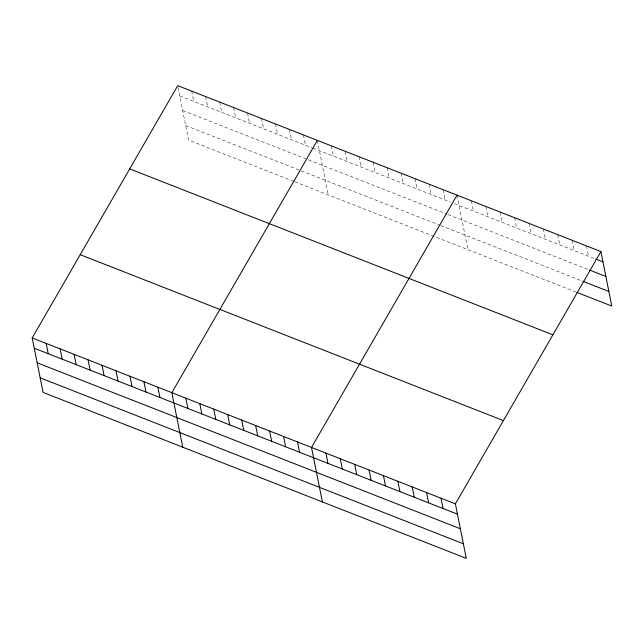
<?xml version="1.0" encoding="UTF-8"?>
<svg xmlns="http://www.w3.org/2000/svg" width="644" height="644" viewBox="0 0 644 644"><rect width="100%" height="100%" fill="white"/><g stroke="black" fill="none" stroke-linecap="round" stroke-linejoin="round"><path stroke-width="0.48" stroke-dasharray="3.22 2.42" d="M179.773 95.94L311.978 147.774M312.912 148.136L450.703 202.168M454.431 203.625L594.871 258.695M182.687 110.527L305.586 158.714M308.379 159.809L447.097 214.194M448.031 214.565L588.793 269.756M185.689 125.556L300.209 170.451M301.142 170.821L439.86 225.215M440.794 225.577L581.91 280.905M293.817 181.391L188.612 140.142L177.72 85.644M294.743 181.753L575.833 291.965M586.523 245.928L588.576 256.223M572.13 240.284L574.19 250.58M557.744 234.649L559.805 244.945M543.359 229.006L545.412 239.302M528.966 223.363L531.026 233.659M514.58 217.72L516.633 228.016M500.187 212.077L502.248 222.373M485.801 206.442L487.862 216.738M471.416 200.799L473.469 211.095M457.023 195.156L467.914 249.655M443.056 189.682L445.117 199.978M429.097 184.2L431.15 194.496M415.13 178.726L417.183 189.022M401.164 173.252L403.225 183.548M387.197 167.778L389.258 178.074M373.23 162.304L375.291 172.6M359.263 156.822L361.324 167.118M345.305 151.348L347.358 161.644M331.338 145.874L333.391 156.17M317.371 140.4L328.263 194.899M303.404 134.926L305.465 145.222M289.438 129.444L291.499 139.74M275.479 123.97L277.532 134.266M261.512 118.496L263.565 128.792M247.546 113.022L249.598 123.318M233.579 107.548L235.64 117.844M219.612 102.066L221.673 112.362M205.645 96.592L207.706 106.888M191.687 91.118L193.739 101.414"/><path stroke-width="0.97" d="M600.908 251.571L455.389 503.858L466.28 558.356L43.092 392.429L32.2 337.931L177.72 85.644L600.908 251.571L611.8 306.069L576.726 292.32M317.371 140.4L171.851 392.687L182.743 447.186M457.023 195.156L311.511 447.443L322.394 501.942M595.772 259.049L602.969 261.867M589.695 270.11L605.883 276.453M582.804 281.259L608.886 291.482M129.694 168.897L552.89 334.824M80.218 254.678L503.415 420.604M32.2 337.931L455.389 503.858M34.261 348.227L457.449 514.154M37.175 362.814L460.363 528.74M40.178 377.843L463.366 543.769M441.003 498.214L443.064 508.51M426.618 492.579L428.671 502.875M412.224 486.936L414.285 497.232M397.839 481.293L399.892 491.589M383.446 475.65L385.506 485.946M369.06 470.007L371.121 480.303M354.675 464.364L356.728 474.668M340.282 458.729L342.342 469.025M325.896 453.086L327.949 463.382M297.544 441.969L299.597 452.265M283.577 436.495L285.63 446.791M269.611 431.013L271.671 441.309M255.644 425.539L257.705 435.835M241.677 420.065L243.738 430.361M227.718 414.591L229.771 424.887M213.752 409.117L215.804 419.413M199.785 403.635L201.838 413.931M185.818 398.161L187.879 408.457M157.885 387.213L159.945 397.509M143.926 381.739L145.979 392.035M129.959 376.257L132.012 386.553M115.992 370.783L118.053 381.079M102.026 365.309L104.087 375.605M88.059 359.835L90.12 370.131M74.092 354.353L76.153 364.657M60.134 348.879L62.186 359.175M46.167 343.405L48.22 353.701"/></g></svg>
